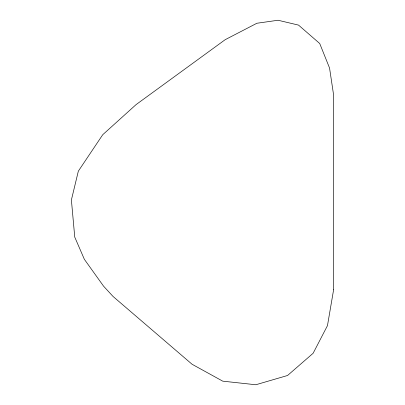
<?xml version="1.0" encoding="UTF-8"?>
<svg xmlns="http://www.w3.org/2000/svg" width="405" height="405" viewBox="0 0 405 405"><rect width="100%" height="100%" fill="white"/><g stroke="black" fill="none" stroke-linecap="round" stroke-linejoin="round"><path stroke-width="0.61" d="M333.604 289.747L327.473 325.62L313.121 353.276L287.55 375.491L255.844 384.75L222.75 381.161L192.086 364.267L113.051 296.46L103.564 286.163L84.356 259.316L74.753 237.097L71.396 199.954L78.337 171.143L102.754 134.693L136.08 104.606L225.18 39.69L256.886 23.257L278.063 20.25L298.541 25.11L319.717 43.507L329.554 68.04L333.604 95.003L333.604 289.747"/></g></svg>
